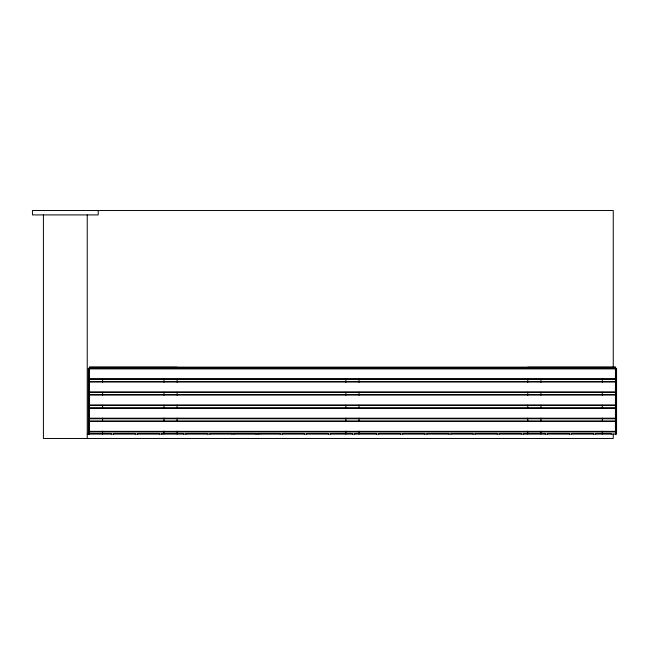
<?xml version="1.0" encoding="UTF-8"?>
<svg xmlns="http://www.w3.org/2000/svg" width="649" height="649" viewBox="0 0 649 649"><rect width="100%" height="100%" fill="white"/><g stroke="black" fill="none" stroke-linecap="round" stroke-linejoin="round"><path stroke-width="0.97" d="M89.432 367.237L177.104 367.237L177.104 368.332M615.447 367.237L527.783 367.237L527.783 368.332M89.432 367.675L615.447 367.675M89.432 367.788L177.104 367.788M527.783 367.788L615.447 367.788M89.432 368.883L615.447 368.883M89.432 378.748L615.447 378.748M89.432 379.292L615.447 379.292M89.432 381.482L615.447 381.482M89.432 382.034L615.447 382.034M89.432 391.899L615.447 391.899M89.432 392.442L615.447 392.442M89.432 394.519L615.447 394.519M89.432 395.071L615.447 395.071M89.432 404.935L615.447 404.935M89.432 405.479L615.447 405.479M89.44 407.799L615.447 407.799M89.44 408.351L615.447 408.351M89.44 418.207L615.447 418.207M89.44 418.759L615.447 418.759M89.432 420.933L615.447 420.933M89.432 421.485L615.447 421.485M89.432 431.35L615.447 431.35M89.432 431.893L615.447 431.893M89.432 433.427L111.352 433.427L111.352 434.084M87.242 434.084L616.55 434.084L616.55 368.332L88.337 368.332L88.345 434.084M231.896 433.54L262.326 433.589M615.998 368.332L615.998 434.084M615.447 434.084L615.447 367.131L89.432 367.131L89.432 434.084M613.256 367.326L613.256 210.527L32.45 210.527L32.45 214.916L98.202 214.916L98.202 210.527M613.256 434.084L613.256 438.473L43.41 438.473L43.41 214.916M611.066 434.084L611.066 433.427L595.725 433.427L595.725 434.084M602.296 379.292L602.296 382.285M602.296 392.247L602.296 395.233M602.296 405.195L602.296 408.18M602.296 418.143L602.296 421.136M602.296 431.098L602.296 434.084M593.535 434.084L593.535 433.427L571.615 433.427L571.615 434.084M569.424 434.084L569.424 433.427L547.505 433.427L547.505 434.084M545.314 434.084L545.314 433.427L523.394 433.427L523.394 434.084M540.933 379.292L540.933 382.285M540.933 392.247L540.933 395.233M540.933 405.195L540.933 408.18M540.933 418.143L540.933 421.136M540.933 431.098L540.933 434.084M527.783 379.292L527.783 382.285M527.783 392.247L527.783 395.233M527.783 405.195L527.783 408.18M527.783 418.143L527.783 421.136M527.783 431.098L527.783 434.084M521.204 434.084L521.204 433.427L499.284 433.427L499.284 434.084M497.093 434.084L497.093 433.427L475.182 433.427L475.182 434.084M472.983 434.084L472.983 433.427L451.071 433.427L451.071 434.084M448.881 434.084L448.881 433.427L426.961 433.427L426.961 434.084M424.771 434.084L424.771 433.427L402.851 433.427L402.851 434.084M400.66 434.084L400.66 433.427L378.74 433.427L378.74 434.084M376.55 434.084L376.55 433.427L354.63 433.427L354.63 434.084M359.019 379.292L359.019 382.285M359.019 392.247L359.019 395.233M359.019 405.195L359.019 408.18M359.019 418.143L359.019 421.136M359.019 431.098L359.019 434.084M352.439 434.084L352.439 433.427L330.528 433.427L330.528 434.084M345.868 379.292L345.868 382.285M345.868 392.247L345.868 395.233M345.868 405.195L345.868 408.18M345.868 418.143L345.868 421.136M345.868 431.098L345.868 434.084M328.329 434.084L328.329 433.427L306.417 433.427L306.417 434.084M304.227 434.084L304.227 433.427L282.307 433.427L282.307 434.084M280.117 434.084L280.117 433.427L258.197 433.427L258.197 434.084M264.751 367.788L264.751 368.332M256.006 434.084L256.006 433.427L234.086 433.427L234.086 434.084M231.896 434.084L231.896 433.427L209.976 433.427L209.976 434.084M207.785 434.084L207.785 433.427L185.874 433.427L185.874 434.084M183.675 434.084L183.675 433.427L161.763 433.427L161.763 434.084M177.104 379.292L177.104 382.285M177.104 392.247L177.104 395.233M177.104 405.195L177.104 408.18M177.104 418.143L177.104 421.136M177.104 431.098L177.104 434.084M163.954 379.292L163.954 382.285M163.954 392.247L163.954 395.233M163.954 405.195L163.954 408.18M163.954 418.143L163.954 421.136M163.954 431.098L163.954 434.084M159.573 434.084L159.573 433.427L137.653 433.427L137.653 434.084M135.463 434.084L135.463 433.427L113.543 433.427L113.543 434.084M102.583 379.292L102.583 382.285M102.583 392.247L102.583 395.233M102.583 405.195L102.583 408.18M102.583 418.143L102.583 421.136M102.583 431.098L102.583 434.084M88.889 368.332L88.889 434.084M87.242 214.916L87.242 438.473"/></g></svg>
